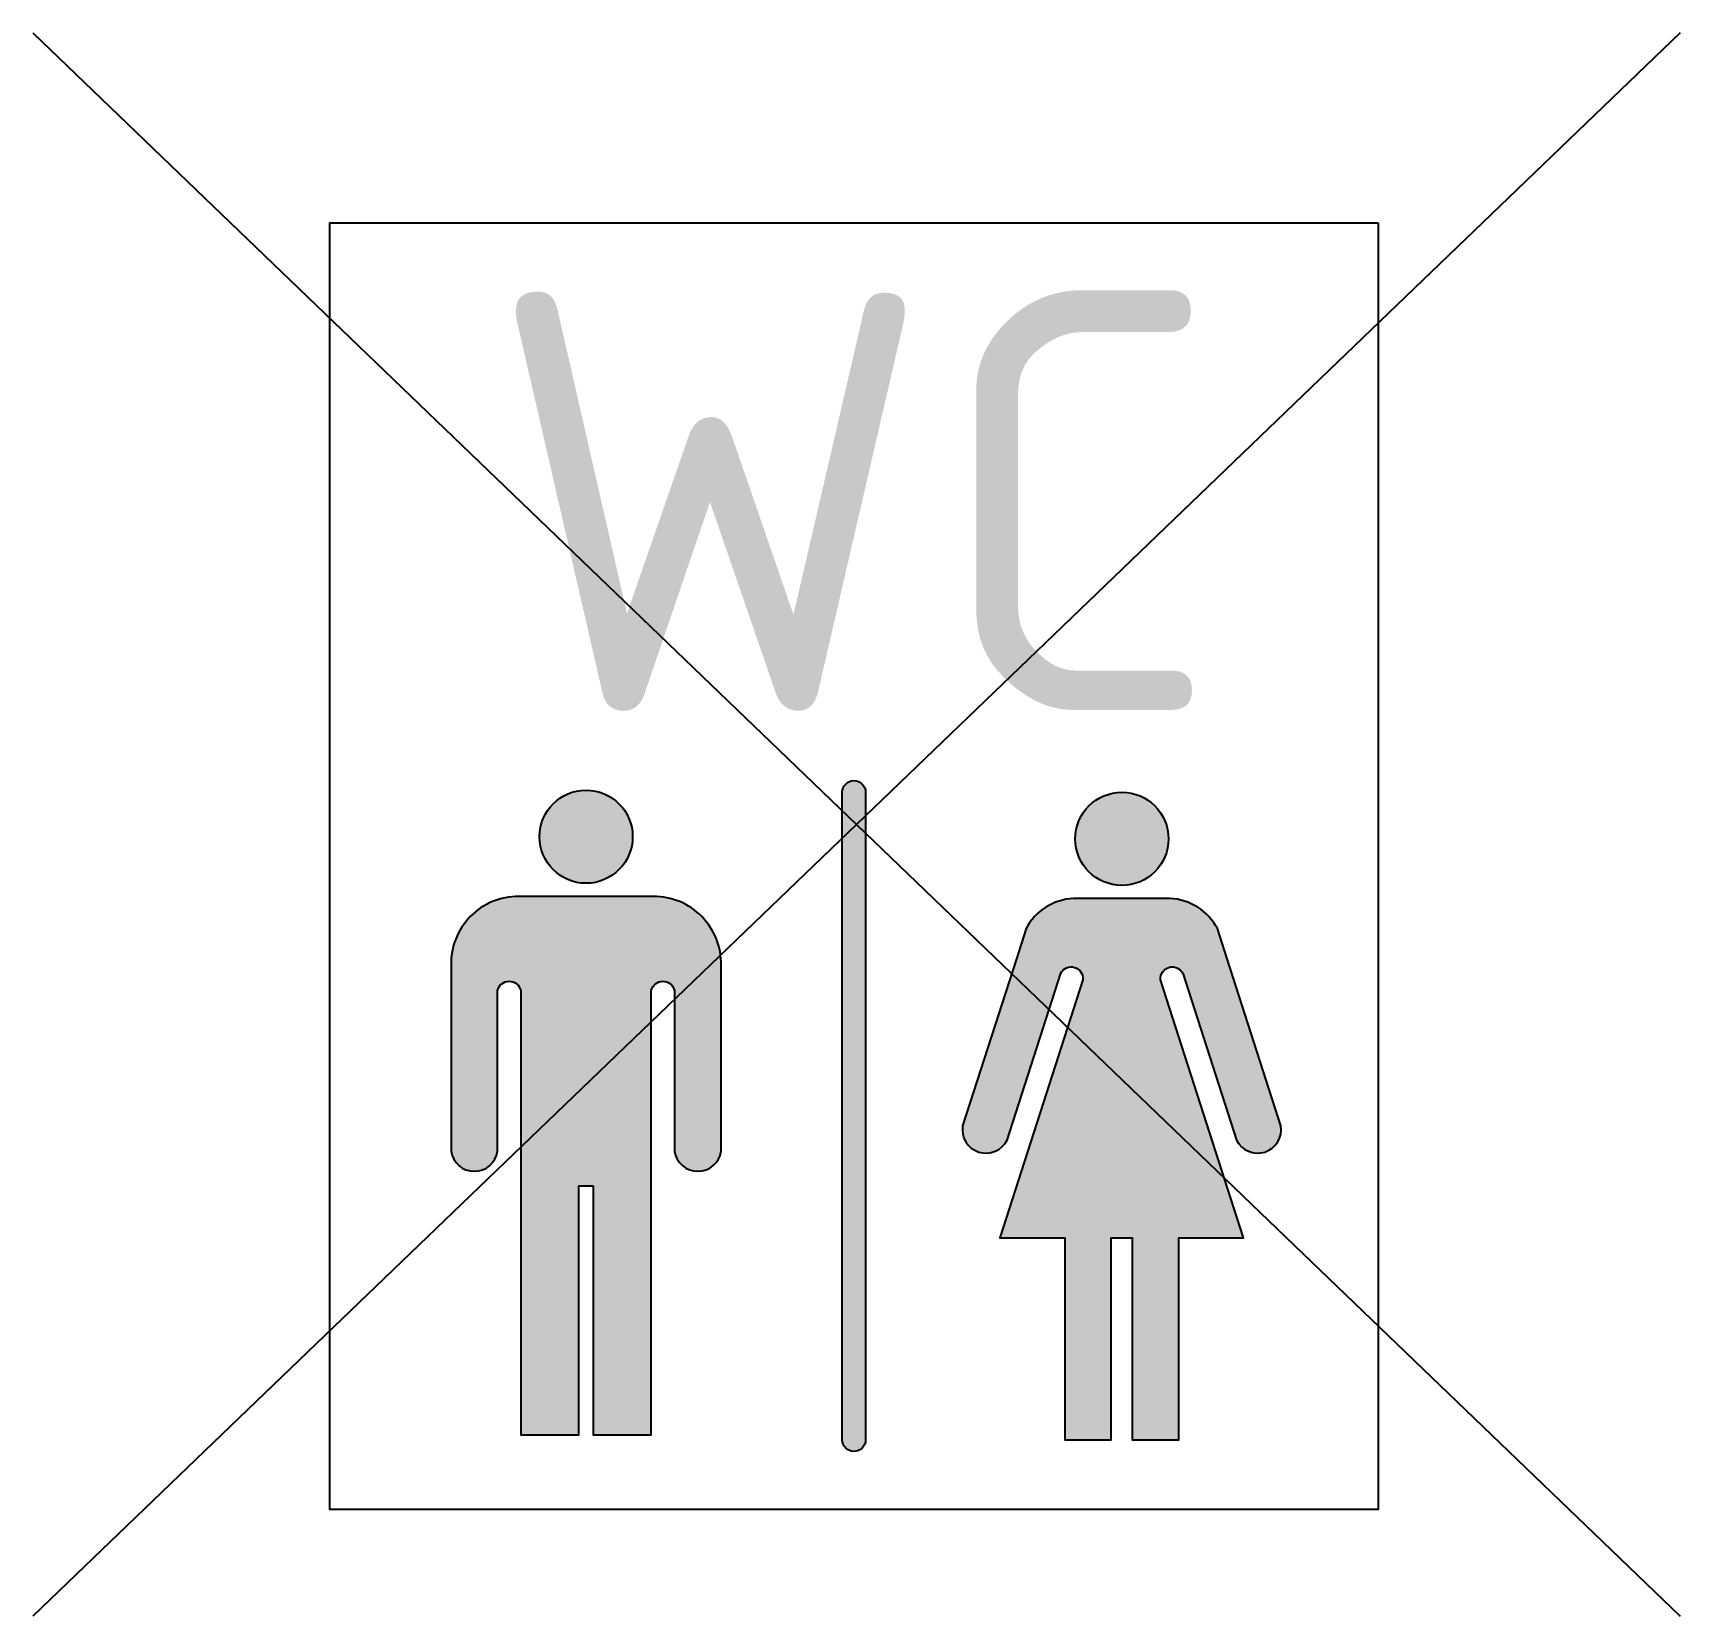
# Model space of a CAD drawing. Extents: x -1.27 to 5.8, y -5.98 to 0.82.
import ezdxf

# ---------------------------------------------------------------- set-up
doc = ezdxf.new("R2010")
doc.units = 0
doc.styles.add('NLCS-ISO-ANNOTATIVE-T25', font='NLCS-ISO.ttf', dxfattribs={"height": 2.5})

msp = doc.modelspace()

# ---------------------------------------------------------------- hatches: boundary and pattern name
h = msp.add_hatch(color=256)
h.dxf.hatch_style = 1
edge = h.paths.add_edge_path()
edge.add_arc((2.25, -5.224957768722987), 0.04999999999999716, -180, 0, ccw=False)
edge.add_line((2.200000000000003, -5.224957768722987), (2.200000000000003, -2.44448516133993))
edge.add_arc((2.25, -2.44448516133993), 0.04999999999999716, 0, 180, ccw=False)
edge.add_line((2.299999999999997, -2.44448516133993), (2.299999999999997, -5.224957768722987))
h = msp.add_hatch(color=256)
h.dxf.hatch_style = 1
edge = h.paths.add_edge_path()
edge.add_arc((1.100000000000009, -2.635295592318048), 0.2, 0, 360)
h = msp.add_hatch(color=256)
h.dxf.hatch_style = 1
edge = h.paths.add_edge_path()
edge.add_arc((3.400000000000006, -2.644485161339929), 0.2, 0, 360)
h = msp.add_hatch(color=256)
h.dxf.hatch_style = 1
edge = h.paths.add_edge_path()
edge.add_line((1.13065482178061, -4.134294009632363), (1.13065482178061, -5.203461321938114))
edge.add_line((1.13065482178061, -5.203461321938114), (1.380106035432078, -5.203461321938114))
edge.add_line((1.380106035432078, -5.203461321938114), (1.380106035432078, -3.296350993134162))
edge.add_arc((1.429874264969272, -3.306920510664248), 0.05087820134483478, 11.990035340572092, 168.00996465943, ccw=False)
edge.add_line((1.479642494506464, -3.29635099313416), (1.479642494506393, -3.985989746489675))
edge.add_arc((1.579642494506405, -3.970978912112642), 0.1011203498248351, 188.5368365557578, 351.4631634442198)
edge.add_line((1.67964249450641, -3.985989746489714), (1.67964249450641, -3.187354191500253))
edge.add_arc((1.389821247253208, -3.181331348092077), 0.2898838215598122, 358.8094943065587, 449.9999999999998)
edge.add_line((1.389821247253209, -2.891447526532264), (0.8101787527468076, -2.891447526532264))
edge.add_arc((0.8101787527468088, -3.181331348092077), 0.2898838215598123, 90.00000000000024, 181.1905056934413)
edge.add_line((0.5203575054936067, -3.187354191500253), (0.5203575054936067, -3.985989746489714))
edge.add_arc((0.6203575054936123, -3.970978912112642), 0.1011203498248352, 188.5368365557802, 351.4631634442422)
edge.add_line((0.7203575054936238, -3.985989746489675), (0.7203575054935527, -3.29635099313416))
edge.add_arc((0.7701257350307456, -3.306920510664248), 0.05087820134483472, 11.990035340569989, 168.0099646594279, ccw=False)
edge.add_line((0.8198939645679388, -3.296350993134162), (0.8198939645679388, -5.203461321938114))
edge.add_line((0.8198939645679388, -5.203461321938114), (1.069345178219407, -5.203461321938114))
edge.add_line((1.069345178219407, -5.203461321938114), (1.069345178219407, -4.134294009632363))
edge.add_line((1.069345178219407, -4.134294009632363), (1.13065482178061, -4.134294009632363))
h = msp.add_hatch(color=256)
h.dxf.hatch_style = 1
edge = h.paths.add_edge_path()
edge.add_arc((3.982409403619829, -3.892946415900105), 0.1011203498248218, 206.3678246900056, 369.294151578463)
edge.add_line((4.082202266408729, -3.876615167169827), (3.851574126181617, -3.159625145655832))
edge.add_line((3.851574126181617, -3.159625145655832), (3.809920874013699, -3.030131120604958))
edge.add_arc((3.594947141915853, -3.143344224130301), 0.24296277966371, 27.77294678869169, 87.37136874574666)
edge.add_line((3.606089944087429, -2.900637095554147), (3.399341057642658, -2.900637095554146))
edge.add_line((3.399341057642658, -2.900637095554146), (3.192592171197887, -2.900637095554146))
edge.add_arc((3.203734973369479, -3.143344224130336), 0.24296277966374, 92.62863125424639, 152.2270532113022)
edge.add_line((2.988761241271604, -3.030131120604988), (2.947107989103699, -3.159625145655834))
edge.add_line((2.947107989103699, -3.159625145655834), (2.716479848876574, -3.876615167169822))
edge.add_arc((2.81627271166548, -3.892946415900106), 0.1011203498248291, 170.7058484215339, 333.6321753099962)
edge.add_line((2.906872632821873, -3.937857210094277), (3.137500773048998, -3.220867188580286))
edge.add_arc((3.182171217375981, -3.245221711275565), 0.05087820134482861, -4.619341826280277, 151.4005874925773, ccw=False)
edge.add_line((3.232884153512927, -3.249319208127902), (2.876216875914196, -4.358146946091761))
edge.add_line((2.876216875914196, -4.358146946091761), (3.154341057642654, -4.358146946091761))
edge.add_line((3.154341057642654, -4.358146946091761), (3.154341057642654, -5.224957768722987))
edge.add_line((3.154341057642654, -5.224957768722987), (3.354341057642657, -5.224957768722987))
edge.add_line((3.354341057642657, -5.224957768722987), (3.354341057642657, -4.358146946091759))
edge.add_line((3.354341057642657, -4.358146946091759), (3.44434105764266, -4.358146946091759))
edge.add_line((3.44434105764266, -4.358146946091759), (3.44434105764266, -5.224957768722987))
edge.add_line((3.44434105764266, -5.224957768722987), (3.644341057642663, -5.224957768722987))
edge.add_line((3.644341057642663, -5.224957768722987), (3.644341057642663, -4.358146946091761))
edge.add_line((3.644341057642663, -4.358146946091761), (3.922465239371121, -4.358146946091761))
edge.add_line((3.922465239371121, -4.358146946091761), (3.565797961772418, -3.249319208127901))
edge.add_arc((3.616510897909352, -3.245221711275567), 0.05087820134481597, 28.59941250743492, 184.6193418262774, ccw=False)
edge.add_line((3.661181342236318, -3.220867188580284), (3.891809482463444, -3.937857210094275))

# ---------------------------------------------------------------- linework, layer by layer
at = {"flags": 128}
for points in [[(-1.274048617060188, 0.8161379284241779), (5.79570128231191, -5.981922261127552)], [(5.79570128231191, 0.8161379284241779), (-1.274048617060188, -5.981922261127552)]]:
    msp.add_lwpolyline(points, dxfattribs=at)
at = {"color": 0, "linetype": 'ByBlock', "flags": 128}
msp.add_lwpolyline([(4.5, 0), (4.5, -5.524957768722984), (0, -5.524957768722984), (0, 0), (4.5, 0)], dxfattribs=at)
at = {"flags": 128}
for points in [[(2.299999999999997, -5.224957768722987, -0.9999999999999999), (2.200000000000003, -5.224957768722987), (2.200000000000003, -2.44448516133993, -0.9999999999999999), (2.299999999999997, -2.44448516133993)], [(1.13065482178061, -4.134294009632363), (1.13065482178061, -5.203461321938114), (1.380106035432078, -5.203461321938114), (1.380106035432078, -3.296350993134162, -0.8099280241549343), (1.479642494506464, -3.29635099313416), (1.479642494506393, -3.985989746489675, 0.8610951544777439), (1.67964249450641, -3.985989746489714), (1.67964249450641, -3.187354191500253, 0.4203125469570695), (1.389821247253209, -2.891447526532264), (0.8101787527468076, -2.891447526532264, 0.4203125469570695), (0.5203575054936067, -3.187354191500253), (0.5203575054936067, -3.985989746489714, 0.8610951544777439), (0.7203575054936238, -3.985989746489675), (0.7203575054935527, -3.29635099313416, -0.8099280241549343), (0.8198939645679388, -3.296350993134162), (0.8198939645679388, -5.203461321938114), (1.069345178219407, -5.203461321938114), (1.069345178219407, -4.134294009632363)], [(3.891809482463444, -3.937857210094275, 0.8610951544777077), (4.082202266408729, -3.876615167169827), (3.851574126181617, -3.159625145655832), (3.809920874013699, -3.030131120604958, 0.2660720537120134), (3.606089944087429, -2.900637095554147), (3.399341057642658, -2.900637095554146), (3.192592171197887, -2.900637095554146), (3.19259217119793, -2.900637095554151, 0.2660720537120175), (2.988761241271618, -3.030131120604956), (2.988761241271604, -3.030131120604988), (2.947107989103699, -3.159625145655834), (2.716479848876574, -3.876615167169822, 0.861095154477746), (2.906872632821873, -3.937857210094277), (2.906872632821873, -3.937857210094277), (3.137500773048998, -3.220867188580286, -0.8099280241549336), (3.232884153512927, -3.249319208127902), (2.876216875914196, -4.358146946091761), (3.154341057642654, -4.358146946091761), (3.154341057642654, -5.224957768722987), (3.354341057642657, -5.224957768722987), (3.354341057642657, -4.358146946091759), (3.44434105764266, -4.358146946091759), (3.44434105764266, -5.224957768722987), (3.644341057642663, -5.224957768722987), (3.644341057642663, -4.358146946091761), (3.922465239371121, -4.358146946091761), (3.565797961772418, -3.249319208127901, -0.8099280241548242), (3.661181342236318, -3.220867188580284)]]:
    msp.add_lwpolyline(points, format="xyb", close=True, dxfattribs=at)
for centre in [(1.100000000000009, -2.635295592318048), (3.400000000000006, -2.644485161339929)]:
    msp.add_circle(centre, 0.2)

# ---------------------------------------------------------------- texts
at = {"insert": (2.25, -2.094485161339932), "char_height": 1.8, "attachment_point": 8, "style": 'NLCS-ISO-ANNOTATIVE-T25'}
msp.add_mtext_dynamic_manual_height_columns('WC', width=3.081616054955191, gutter_width=12.5, heights=[0], dxfattribs=at)

doc.saveas('drawing.dxf')
